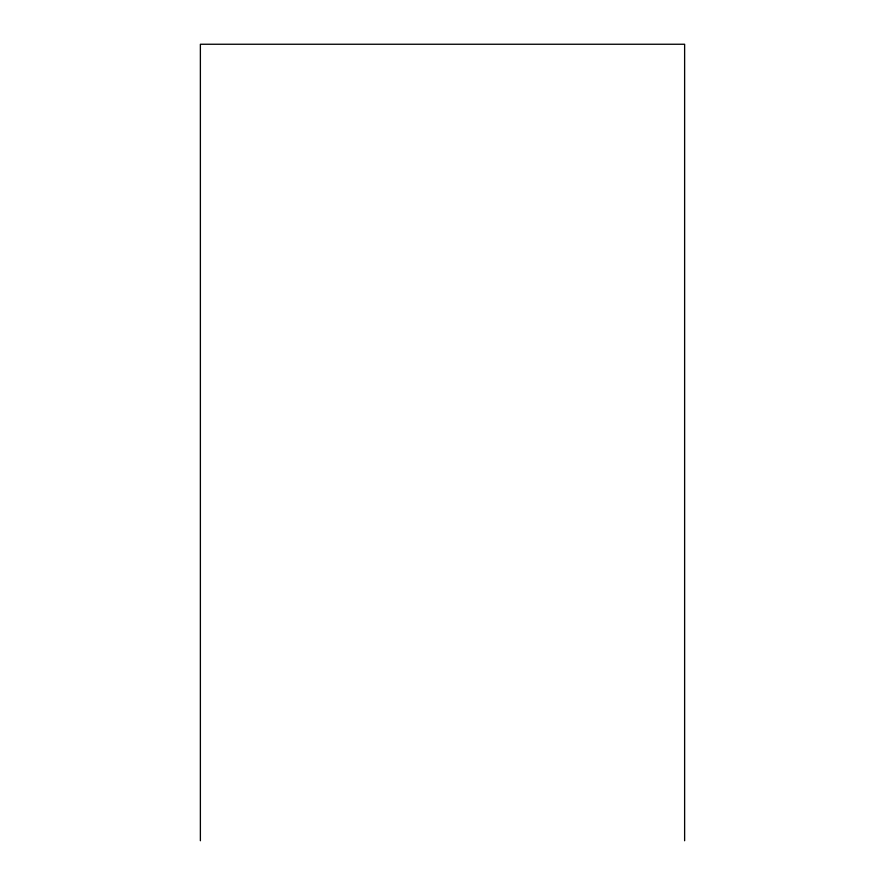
<?xml version="1.0" encoding="UTF-8"?>
<svg xmlns="http://www.w3.org/2000/svg" width="885" height="885" viewBox="0 0 885 885"><rect width="100%" height="100%" fill="white"/><g stroke="black" fill="none" stroke-linecap="round" stroke-linejoin="round"><path stroke-width="1.33" d="M684.625 840.75L684.625 44.25L200.375 44.25L200.375 840.75"/></g></svg>
